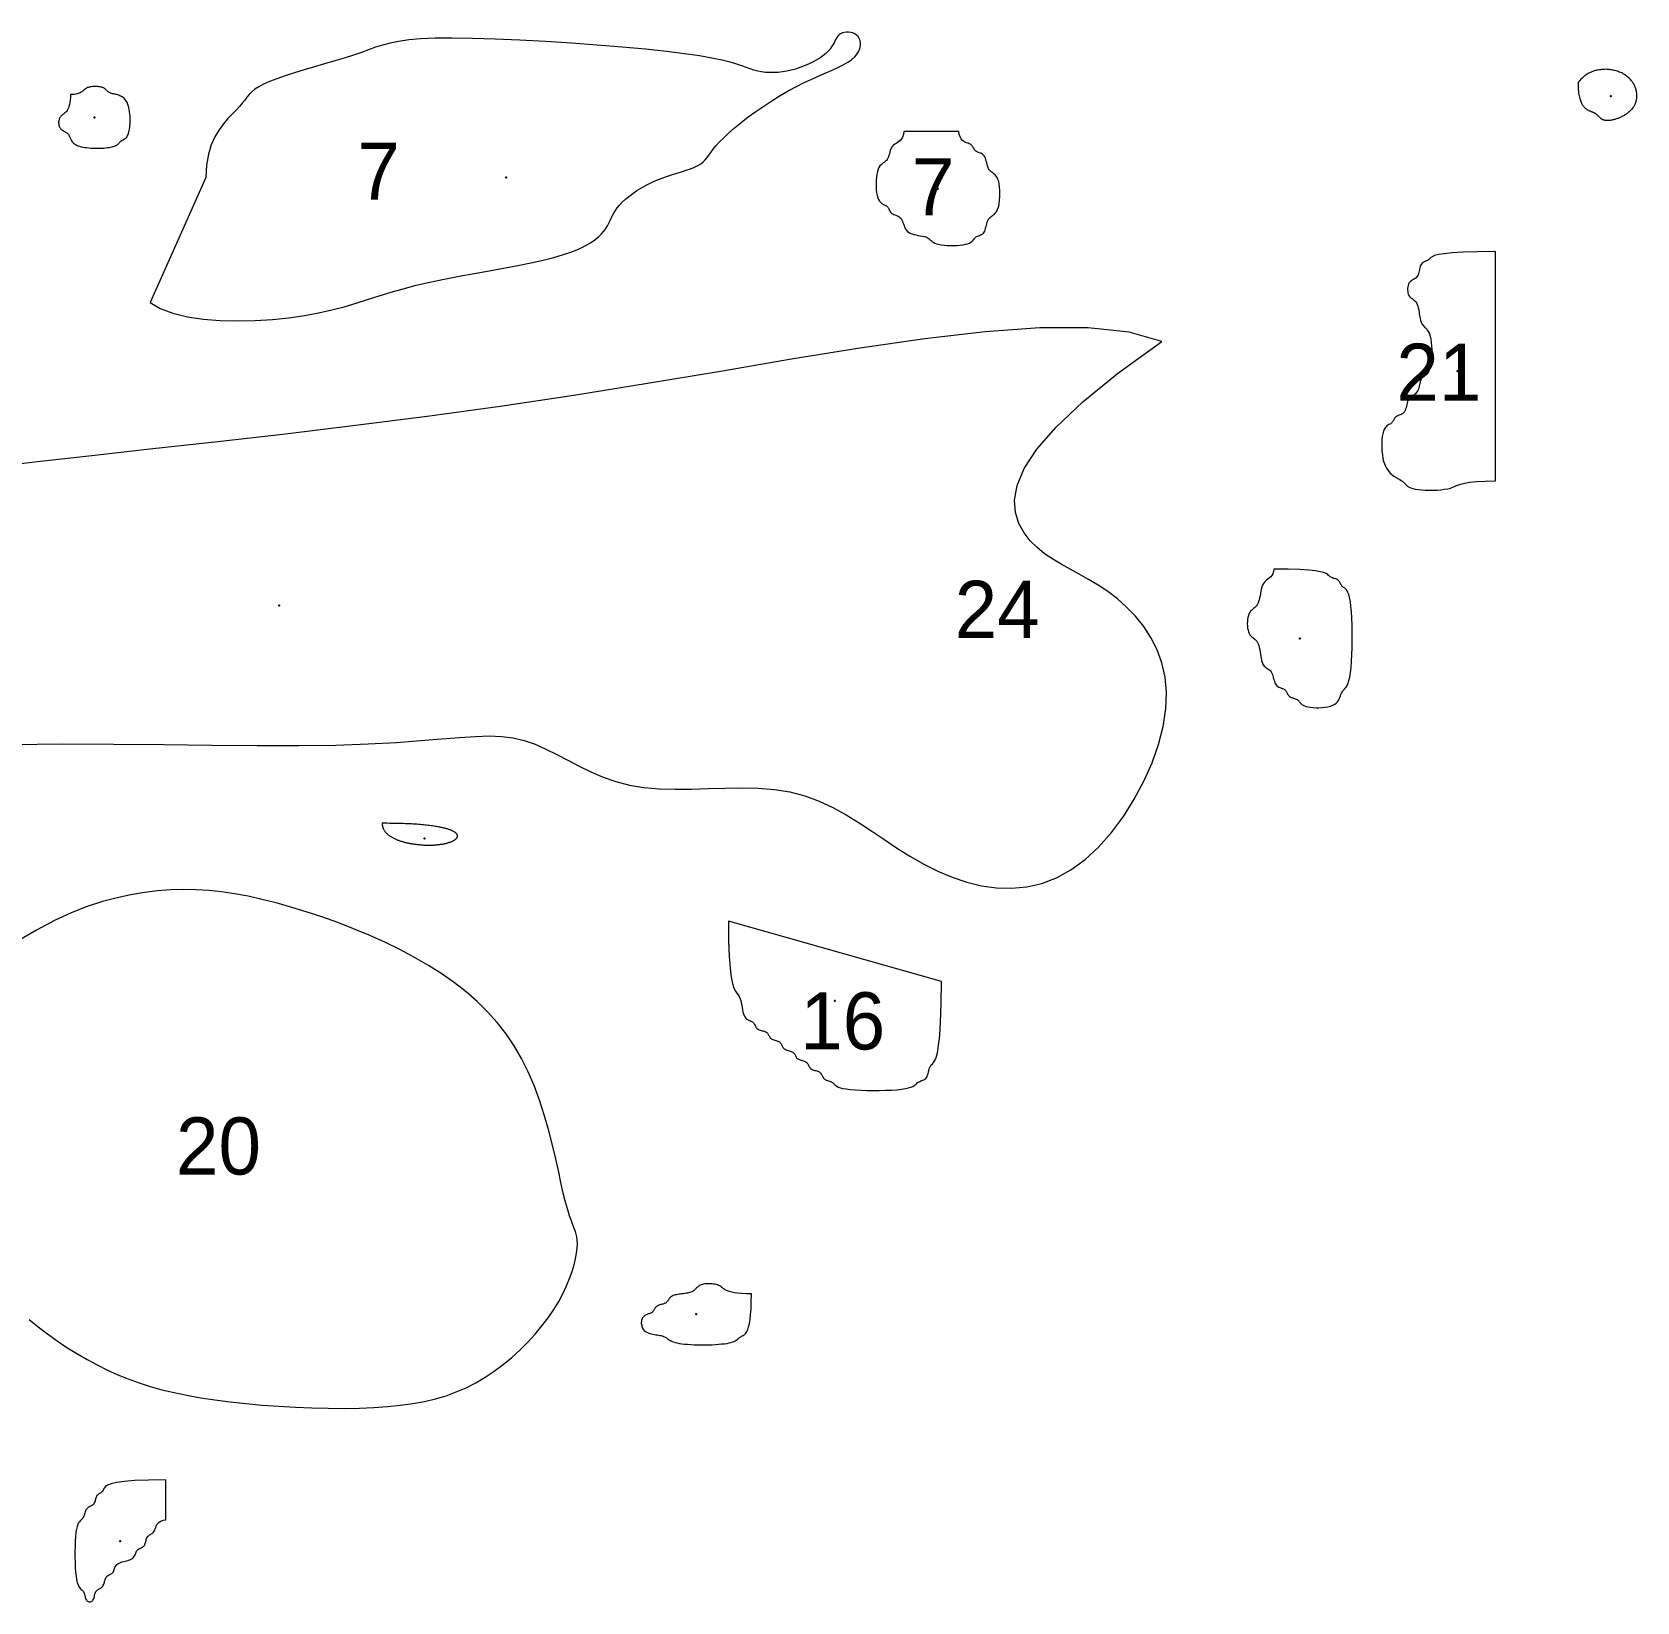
# Model space of a CAD drawing. Header units: millimetres. Extents: x 11.3 to 53.6, y 11.7 to 53.8.
# Drawn here: x 35.12 to 53.44, y 11.82 to 29.73 of the extents above; entities that cross this region are included whole.
import ezdxf
from ezdxf.enums import TextEntityAlignment as Align

# ---------------------------------------------------------------- set-up
doc = ezdxf.new("R2010")
doc.units = ezdxf.units.MM
for name, color, linetype in [('CONTOURS', 1, 'Continuous'), ('DIMENSIONS', 5, 'Continuous'), ('LABELS', 7, 'Continuous')]:
    doc.layers.add(name, color=color, linetype=linetype)

msp = doc.modelspace()

# ---------------------------------------------------------------- linework, layer by layer
at = {"layer": 'CONTOURS', "lineweight": 5}
for points in [[(36.47, 26.647), (36.587, 26.578), (36.731, 26.524), (36.896, 26.484), (37.077, 26.457), (37.269, 26.441), (37.468, 26.436), (37.669, 26.44), (37.866, 26.452), (38.055, 26.472), (38.231, 26.497), (38.392, 26.527), (38.543, 26.561), (38.685, 26.598), (38.821, 26.638), (38.953, 26.679), (39.086, 26.721), (39.22, 26.763), (39.36, 26.803), (39.507, 26.842), (39.664, 26.879), (39.828, 26.913), (39.997, 26.946), (40.168, 26.977), (40.338, 27.008), (40.505, 27.037), (40.665, 27.067), (40.816, 27.097), (40.955, 27.128), (41.079, 27.159), (41.188, 27.192), (41.283, 27.225), (41.365, 27.259), (41.436, 27.294), (41.495, 27.328), (41.545, 27.362), (41.586, 27.396), (41.62, 27.429), (41.648, 27.461), (41.671, 27.492), (41.69, 27.522), (41.706, 27.551), (41.72, 27.58), (41.733, 27.608), (41.747, 27.637), (41.762, 27.666), (41.78, 27.696), (41.802, 27.726), (41.828, 27.758), (41.859, 27.79), (41.895, 27.824), (41.935, 27.857), (41.979, 27.89), (42.026, 27.923), (42.077, 27.954), (42.13, 27.984), (42.185, 28.013), (42.243, 28.039), (42.302, 28.062), (42.362, 28.084), (42.421, 28.103), (42.48, 28.122), (42.536, 28.139), (42.589, 28.156), (42.639, 28.173), (42.683, 28.191), (42.722, 28.209), (42.755, 28.229), (42.782, 28.25), (42.805, 28.273), (42.826, 28.299), (42.847, 28.327), (42.87, 28.359), (42.897, 28.394), (42.928, 28.434), (42.967, 28.478), (43.016, 28.527), (43.074, 28.581), (43.141, 28.639), (43.216, 28.7), (43.297, 28.763), (43.384, 28.826), (43.474, 28.888), (43.566, 28.949), (43.66, 29.007), (43.753, 29.061), (43.845, 29.11), (43.935, 29.155), (44.021, 29.195), (44.104, 29.231), (44.182, 29.265), (44.254, 29.297), (44.32, 29.327), (44.38, 29.357), (44.432, 29.387), (44.476, 29.417), (44.512, 29.449), (44.539, 29.482), (44.558, 29.514), (44.571, 29.546), (44.577, 29.577), (44.578, 29.607), (44.573, 29.634), (44.563, 29.659), (44.55, 29.68), (44.532, 29.698), (44.512, 29.712), (44.489, 29.722), (44.465, 29.729), (44.441, 29.732), (44.416, 29.732), (44.392, 29.728), (44.37, 29.722), (44.349, 29.713), (44.332, 29.702), (44.318, 29.687), (44.306, 29.671), (44.296, 29.652), (44.285, 29.632), (44.275, 29.61), (44.263, 29.587), (44.248, 29.563), (44.23, 29.538), (44.208, 29.513), (44.181, 29.487), (44.149, 29.461), (44.112, 29.436), (44.072, 29.411), (44.029, 29.388), (43.983, 29.366), (43.935, 29.345), (43.885, 29.326), (43.835, 29.31), (43.785, 29.296), (43.735, 29.285), (43.686, 29.277), (43.637, 29.271), (43.588, 29.269), (43.541, 29.269), (43.494, 29.272), (43.448, 29.277), (43.404, 29.286), (43.361, 29.297), (43.319, 29.311), (43.275, 29.327), (43.224, 29.345), (43.164, 29.365), (43.09, 29.387), (42.997, 29.411), (42.882, 29.435), (42.741, 29.46), (42.569, 29.485), (42.363, 29.511), (42.123, 29.536), (41.857, 29.561), (41.573, 29.584), (41.278, 29.605), (40.981, 29.624), (40.688, 29.64), (40.408, 29.652), (40.149, 29.66), (39.918, 29.663), (39.722, 29.661), (39.558, 29.654), (39.422, 29.642), (39.307, 29.626), (39.209, 29.607), (39.123, 29.584), (39.043, 29.558), (38.964, 29.53), (38.881, 29.5), (38.79, 29.469), (38.687, 29.436), (38.577, 29.403), (38.462, 29.369), (38.345, 29.335), (38.229, 29.3), (38.117, 29.266), (38.012, 29.233), (37.916, 29.2), (37.833, 29.168), (37.765, 29.138), (37.711, 29.108), (37.667, 29.079), (37.632, 29.05), (37.602, 29.02), (37.576, 28.989), (37.55, 28.956), (37.523, 28.921), (37.491, 28.883), (37.453, 28.842), (37.408, 28.796), (37.359, 28.745), (37.308, 28.686), (37.257, 28.617), (37.21, 28.538), (37.169, 28.445), (37.137, 28.338), (37.116, 28.215), (37.108, 28.074), (36.47, 26.647)], [(52.765, 29.155), (52.765, 29.132), (52.765, 29.111), (52.767, 29.09), (52.768, 29.071), (52.77, 29.052), (52.772, 29.035), (52.774, 29.018), (52.777, 29.003), (52.78, 28.988), (52.784, 28.975), (52.788, 28.962), (52.792, 28.95), (52.796, 28.939), (52.8, 28.928), (52.805, 28.919), (52.81, 28.909), (52.815, 28.901), (52.82, 28.893), (52.826, 28.886), (52.831, 28.879), (52.837, 28.873), (52.842, 28.868), (52.848, 28.863), (52.854, 28.858), (52.86, 28.854), (52.866, 28.85), (52.872, 28.846), (52.878, 28.843), (52.884, 28.84), (52.89, 28.837), (52.896, 28.834), (52.902, 28.832), (52.907, 28.83), (52.913, 28.827), (52.919, 28.825), (52.924, 28.823), (52.929, 28.821), (52.934, 28.819), (52.939, 28.817), (52.944, 28.815), (52.949, 28.812), (52.953, 28.81), (52.957, 28.807), (52.961, 28.805), (52.965, 28.802), (52.969, 28.799), (52.973, 28.796), (52.976, 28.793), (52.98, 28.79), (52.983, 28.787), (52.986, 28.784), (52.989, 28.781), (52.992, 28.778), (52.995, 28.775), (52.999, 28.772), (53.002, 28.769), (53.005, 28.766), (53.008, 28.763), (53.011, 28.761), (53.014, 28.758), (53.017, 28.755), (53.02, 28.752), (53.024, 28.75), (53.027, 28.747), (53.03, 28.745), (53.034, 28.742), (53.038, 28.74), (53.042, 28.738), (53.046, 28.736), (53.05, 28.734), (53.054, 28.732), (53.059, 28.731), (53.063, 28.729), (53.068, 28.728), (53.073, 28.727), (53.079, 28.726), (53.084, 28.725), (53.09, 28.725), (53.097, 28.725), (53.103, 28.725), (53.11, 28.725), (53.117, 28.725), (53.124, 28.726), (53.132, 28.727), (53.139, 28.728), (53.147, 28.729), (53.155, 28.731), (53.164, 28.733), (53.172, 28.735), (53.181, 28.737), (53.189, 28.739), (53.198, 28.742), (53.207, 28.745), (53.216, 28.748), (53.225, 28.751), (53.234, 28.755), (53.243, 28.758), (53.252, 28.762), (53.261, 28.767), (53.269, 28.771), (53.278, 28.776), (53.287, 28.78), (53.296, 28.785), (53.304, 28.791), (53.313, 28.796), (53.321, 28.802), (53.329, 28.808), (53.337, 28.814), (53.345, 28.82), (53.353, 28.826), (53.36, 28.833), (53.367, 28.84), (53.374, 28.847), (53.381, 28.854), (53.387, 28.862), (53.393, 28.869), (53.398, 28.877), (53.404, 28.885), (53.408, 28.893), (53.413, 28.902), (53.417, 28.911), (53.421, 28.919), (53.424, 28.928), (53.427, 28.937), (53.43, 28.947), (53.432, 28.956), (53.434, 28.966), (53.435, 28.975), (53.436, 28.985), (53.437, 28.995), (53.437, 29.005), (53.437, 29.014), (53.436, 29.024), (53.435, 29.034), (53.434, 29.044), (53.432, 29.054), (53.43, 29.064), (53.427, 29.074), (53.424, 29.084), (53.421, 29.094), (53.417, 29.103), (53.413, 29.113), (53.409, 29.123), (53.404, 29.132), (53.399, 29.141), (53.393, 29.151), (53.387, 29.16), (53.381, 29.169), (53.374, 29.177), (53.367, 29.186), (53.36, 29.194), (53.352, 29.202), (53.343, 29.21), (53.335, 29.218), (53.326, 29.226), (53.316, 29.233), (53.306, 29.24), (53.296, 29.246), (53.285, 29.253), (53.275, 29.259), (53.263, 29.265), (53.251, 29.27), (53.239, 29.275), (53.227, 29.28), (53.215, 29.284), (53.202, 29.288), (53.189, 29.292), (53.175, 29.295), (53.162, 29.298), (53.148, 29.301), (53.134, 29.303), (53.12, 29.304), (53.106, 29.306), (53.092, 29.306), (53.077, 29.307), (53.063, 29.306), (53.049, 29.306), (53.034, 29.305), (53.02, 29.303), (53.005, 29.301), (52.991, 29.299), (52.977, 29.296), (52.963, 29.292), (52.949, 29.288), (52.935, 29.283), (52.921, 29.278), (52.907, 29.272), (52.894, 29.266), (52.881, 29.259), (52.868, 29.251), (52.855, 29.243), (52.842, 29.234), (52.83, 29.225), (52.818, 29.215), (52.807, 29.204), (52.796, 29.193), (52.785, 29.181), (52.775, 29.168), (52.765, 29.155)], [(35.561, 29.019), (35.561, 28.985), (35.559, 28.954), (35.555, 28.927), (35.551, 28.904), (35.545, 28.883), (35.539, 28.866), (35.532, 28.851), (35.524, 28.838), (35.516, 28.827), (35.508, 28.818), (35.499, 28.81), (35.491, 28.803), (35.482, 28.797), (35.474, 28.791), (35.466, 28.785), (35.459, 28.779), (35.453, 28.773), (35.447, 28.765), (35.442, 28.758), (35.438, 28.75), (35.434, 28.741), (35.432, 28.732), (35.43, 28.723), (35.428, 28.714), (35.427, 28.704), (35.427, 28.695), (35.428, 28.686), (35.429, 28.677), (35.43, 28.668), (35.433, 28.659), (35.436, 28.651), (35.439, 28.644), (35.443, 28.637), (35.447, 28.631), (35.452, 28.625), (35.457, 28.621), (35.463, 28.616), (35.469, 28.612), (35.475, 28.608), (35.481, 28.604), (35.488, 28.601), (35.494, 28.598), (35.501, 28.594), (35.507, 28.591), (35.513, 28.587), (35.519, 28.583), (35.524, 28.579), (35.53, 28.574), (35.535, 28.568), (35.539, 28.562), (35.543, 28.556), (35.546, 28.549), (35.55, 28.541), (35.553, 28.533), (35.557, 28.524), (35.561, 28.516), (35.565, 28.507), (35.57, 28.498), (35.575, 28.489), (35.582, 28.481), (35.589, 28.472), (35.598, 28.464), (35.608, 28.456), (35.619, 28.448), (35.632, 28.441), (35.647, 28.435), (35.664, 28.429), (35.683, 28.424), (35.703, 28.42), (35.725, 28.416), (35.748, 28.413), (35.771, 28.41), (35.795, 28.408), (35.82, 28.407), (35.845, 28.406), (35.87, 28.406), (35.894, 28.407), (35.918, 28.407), (35.941, 28.409), (35.963, 28.41), (35.984, 28.413), (36.003, 28.415), (36.021, 28.418), (36.037, 28.422), (36.051, 28.426), (36.063, 28.43), (36.073, 28.434), (36.083, 28.438), (36.091, 28.443), (36.098, 28.448), (36.104, 28.452), (36.109, 28.457), (36.114, 28.462), (36.118, 28.467), (36.122, 28.471), (36.126, 28.476), (36.129, 28.48), (36.133, 28.484), (36.137, 28.487), (36.141, 28.49), (36.146, 28.493), (36.151, 28.496), (36.156, 28.499), (36.162, 28.501), (36.168, 28.504), (36.174, 28.508), (36.18, 28.511), (36.186, 28.516), (36.192, 28.521), (36.198, 28.527), (36.204, 28.534), (36.209, 28.543), (36.214, 28.552), (36.22, 28.564), (36.224, 28.576), (36.228, 28.591), (36.232, 28.607), (36.236, 28.625), (36.238, 28.644), (36.24, 28.665), (36.242, 28.686), (36.243, 28.708), (36.243, 28.731), (36.243, 28.754), (36.242, 28.777), (36.24, 28.8), (36.237, 28.823), (36.233, 28.845), (36.229, 28.866), (36.224, 28.887), (36.218, 28.906), (36.211, 28.923), (36.202, 28.939), (36.193, 28.953), (36.184, 28.965), (36.173, 28.976), (36.162, 28.985), (36.15, 28.993), (36.138, 29), (36.126, 29.006), (36.113, 29.011), (36.101, 29.015), (36.088, 29.019), (36.076, 29.022), (36.065, 29.024), (36.053, 29.027), (36.043, 29.029), (36.032, 29.032), (36.023, 29.035), (36.015, 29.038), (36.008, 29.041), (36.001, 29.045), (35.995, 29.048), (35.989, 29.053), (35.984, 29.057), (35.98, 29.061), (35.975, 29.065), (35.971, 29.07), (35.966, 29.074), (35.961, 29.078), (35.957, 29.083), (35.951, 29.087), (35.945, 29.091), (35.939, 29.094), (35.932, 29.098), (35.924, 29.101), (35.915, 29.103), (35.905, 29.106), (35.895, 29.108), (35.884, 29.109), (35.873, 29.11), (35.861, 29.111), (35.849, 29.111), (35.837, 29.111), (35.825, 29.111), (35.813, 29.11), (35.801, 29.108), (35.789, 29.106), (35.778, 29.104), (35.768, 29.101), (35.758, 29.098), (35.748, 29.094), (35.74, 29.089), (35.733, 29.085), (35.726, 29.079), (35.719, 29.074), (35.712, 29.068), (35.706, 29.062), (35.699, 29.056), (35.691, 29.05), (35.683, 29.045), (35.674, 29.04), (35.663, 29.035), (35.651, 29.03), (35.637, 29.027), (35.622, 29.024), (35.604, 29.021), (35.584, 29.02), (35.561, 29.019)], [(45.071, 28.597), (45.066, 28.562), (45.057, 28.534), (45.045, 28.513), (45.031, 28.496), (45.016, 28.482), (44.999, 28.471), (44.983, 28.462), (44.967, 28.452), (44.953, 28.442), (44.941, 28.43), (44.932, 28.415), (44.924, 28.399), (44.917, 28.381), (44.912, 28.363), (44.907, 28.344), (44.902, 28.326), (44.896, 28.309), (44.89, 28.293), (44.882, 28.279), (44.872, 28.267), (44.862, 28.257), (44.85, 28.248), (44.837, 28.239), (44.824, 28.229), (44.812, 28.218), (44.799, 28.204), (44.788, 28.187), (44.778, 28.167), (44.77, 28.141), (44.763, 28.111), (44.758, 28.078), (44.755, 28.043), (44.754, 28.006), (44.754, 27.969), (44.757, 27.933), (44.76, 27.899), (44.766, 27.868), (44.773, 27.842), (44.782, 27.82), (44.793, 27.803), (44.804, 27.79), (44.816, 27.779), (44.828, 27.771), (44.84, 27.765), (44.852, 27.759), (44.862, 27.754), (44.872, 27.749), (44.881, 27.742), (44.888, 27.734), (44.894, 27.726), (44.899, 27.717), (44.904, 27.707), (44.909, 27.697), (44.914, 27.688), (44.92, 27.678), (44.927, 27.67), (44.936, 27.663), (44.946, 27.657), (44.957, 27.651), (44.97, 27.646), (44.982, 27.641), (44.995, 27.636), (45.008, 27.63), (45.02, 27.623), (45.031, 27.614), (45.041, 27.604), (45.05, 27.591), (45.056, 27.576), (45.062, 27.56), (45.068, 27.543), (45.074, 27.525), (45.08, 27.508), (45.088, 27.49), (45.098, 27.474), (45.11, 27.46), (45.125, 27.447), (45.143, 27.437), (45.164, 27.429), (45.186, 27.422), (45.21, 27.417), (45.234, 27.412), (45.258, 27.408), (45.281, 27.404), (45.302, 27.399), (45.321, 27.394), (45.337, 27.387), (45.35, 27.379), (45.362, 27.371), (45.373, 27.361), (45.383, 27.352), (45.395, 27.342), (45.408, 27.333), (45.425, 27.324), (45.445, 27.316), (45.469, 27.31), (45.498, 27.304), (45.531, 27.3), (45.567, 27.297), (45.604, 27.296), (45.642, 27.296), (45.679, 27.297), (45.715, 27.3), (45.748, 27.304), (45.777, 27.31), (45.801, 27.316), (45.821, 27.324), (45.837, 27.333), (45.849, 27.342), (45.859, 27.352), (45.867, 27.361), (45.874, 27.371), (45.881, 27.379), (45.887, 27.387), (45.895, 27.394), (45.904, 27.399), (45.914, 27.404), (45.925, 27.408), (45.936, 27.412), (45.948, 27.417), (45.959, 27.422), (45.969, 27.429), (45.979, 27.437), (45.988, 27.447), (45.995, 27.46), (46, 27.474), (46.005, 27.49), (46.009, 27.508), (46.013, 27.525), (46.017, 27.543), (46.022, 27.56), (46.028, 27.576), (46.034, 27.591), (46.043, 27.604), (46.052, 27.614), (46.064, 27.624), (46.076, 27.632), (46.088, 27.641), (46.101, 27.652), (46.114, 27.664), (46.126, 27.678), (46.137, 27.697), (46.146, 27.719), (46.154, 27.747), (46.16, 27.778), (46.165, 27.813), (46.167, 27.85), (46.168, 27.887), (46.167, 27.925), (46.164, 27.961), (46.16, 27.995), (46.154, 28.025), (46.146, 28.051), (46.137, 28.072), (46.126, 28.088), (46.115, 28.102), (46.103, 28.112), (46.091, 28.122), (46.079, 28.13), (46.067, 28.138), (46.057, 28.148), (46.047, 28.159), (46.039, 28.172), (46.033, 28.187), (46.027, 28.204), (46.022, 28.222), (46.017, 28.24), (46.012, 28.259), (46.007, 28.276), (46.002, 28.293), (45.995, 28.307), (45.987, 28.32), (45.978, 28.33), (45.968, 28.338), (45.957, 28.345), (45.945, 28.35), (45.934, 28.355), (45.923, 28.359), (45.912, 28.363), (45.902, 28.368), (45.893, 28.374), (45.886, 28.381), (45.879, 28.389), (45.874, 28.398), (45.868, 28.407), (45.863, 28.417), (45.857, 28.426), (45.85, 28.435), (45.841, 28.444), (45.831, 28.451), (45.818, 28.458), (45.804, 28.463), (45.788, 28.469), (45.771, 28.476), (45.755, 28.485), (45.739, 28.497), (45.725, 28.513), (45.713, 28.535), (45.704, 28.562), (45.699, 28.597), (45.071, 28.597)], [(51.825, 27.227), (51.619, 27.225), (51.456, 27.22), (51.33, 27.213), (51.237, 27.203), (51.171, 27.192), (51.127, 27.181), (51.1, 27.169), (51.084, 27.158), (51.075, 27.148), (51.067, 27.139), (51.057, 27.132), (51.047, 27.126), (51.036, 27.12), (51.025, 27.116), (51.014, 27.111), (51.003, 27.105), (50.993, 27.098), (50.984, 27.091), (50.976, 27.081), (50.969, 27.069), (50.964, 27.055), (50.959, 27.04), (50.955, 27.024), (50.952, 27.008), (50.948, 26.992), (50.944, 26.976), (50.939, 26.962), (50.932, 26.949), (50.925, 26.937), (50.916, 26.928), (50.906, 26.92), (50.896, 26.914), (50.885, 26.907), (50.874, 26.901), (50.863, 26.894), (50.853, 26.887), (50.844, 26.877), (50.836, 26.867), (50.83, 26.854), (50.825, 26.839), (50.821, 26.823), (50.82, 26.806), (50.819, 26.789), (50.821, 26.772), (50.824, 26.756), (50.828, 26.74), (50.834, 26.727), (50.841, 26.715), (50.85, 26.706), (50.86, 26.697), (50.871, 26.69), (50.882, 26.682), (50.893, 26.674), (50.903, 26.665), (50.914, 26.654), (50.923, 26.641), (50.931, 26.625), (50.937, 26.606), (50.942, 26.584), (50.947, 26.561), (50.951, 26.536), (50.954, 26.511), (50.958, 26.486), (50.963, 26.462), (50.968, 26.44), (50.975, 26.42), (50.983, 26.404), (50.993, 26.39), (51.003, 26.378), (51.014, 26.366), (51.026, 26.355), (51.038, 26.342), (51.049, 26.327), (51.06, 26.309), (51.07, 26.287), (51.078, 26.26), (51.085, 26.228), (51.09, 26.191), (51.093, 26.15), (51.095, 26.108), (51.095, 26.065), (51.093, 26.023), (51.09, 25.983), (51.085, 25.945), (51.079, 25.912), (51.07, 25.885), (51.061, 25.862), (51.05, 25.844), (51.039, 25.83), (51.027, 25.818), (51.016, 25.808), (51.004, 25.799), (50.994, 25.79), (50.984, 25.781), (50.976, 25.769), (50.969, 25.756), (50.963, 25.741), (50.959, 25.725), (50.955, 25.708), (50.951, 25.691), (50.947, 25.674), (50.943, 25.658), (50.937, 25.643), (50.931, 25.63), (50.923, 25.618), (50.914, 25.609), (50.904, 25.601), (50.894, 25.594), (50.883, 25.588), (50.871, 25.581), (50.861, 25.574), (50.85, 25.566), (50.841, 25.556), (50.833, 25.544), (50.826, 25.53), (50.82, 25.515), (50.815, 25.498), (50.811, 25.48), (50.806, 25.463), (50.802, 25.445), (50.797, 25.429), (50.791, 25.413), (50.784, 25.4), (50.776, 25.389), (50.766, 25.38), (50.756, 25.373), (50.745, 25.367), (50.734, 25.363), (50.723, 25.359), (50.712, 25.355), (50.701, 25.35), (50.692, 25.346), (50.684, 25.34), (50.677, 25.333), (50.672, 25.326), (50.667, 25.317), (50.662, 25.308), (50.658, 25.3), (50.653, 25.291), (50.648, 25.283), (50.642, 25.275), (50.635, 25.269), (50.627, 25.263), (50.617, 25.258), (50.607, 25.253), (50.596, 25.247), (50.585, 25.239), (50.574, 25.229), (50.563, 25.216), (50.553, 25.198), (50.544, 25.176), (50.537, 25.148), (50.531, 25.115), (50.527, 25.077), (50.525, 25.037), (50.525, 24.994), (50.527, 24.95), (50.532, 24.906), (50.539, 24.863), (50.55, 24.823), (50.563, 24.787), (50.579, 24.755), (50.598, 24.727), (50.619, 24.704), (50.641, 24.683), (50.664, 24.666), (50.687, 24.651), (50.709, 24.637), (50.73, 24.625), (50.748, 24.614), (50.764, 24.602), (50.777, 24.591), (50.789, 24.58), (50.8, 24.569), (50.811, 24.558), (50.824, 24.548), (50.838, 24.539), (50.856, 24.53), (50.879, 24.523), (50.906, 24.516), (50.94, 24.511), (50.978, 24.507), (51.021, 24.504), (51.065, 24.503), (51.111, 24.503), (51.157, 24.505), (51.201, 24.509), (51.242, 24.514), (51.278, 24.521), (51.31, 24.529), (51.336, 24.54), (51.362, 24.551), (51.391, 24.563), (51.426, 24.574), (51.472, 24.585), (51.53, 24.595), (51.607, 24.602), (51.704, 24.607), (51.825, 24.609), (51.825, 27.227)], [(49.295, 23.604), (49.29, 23.575), (49.282, 23.551), (49.271, 23.532), (49.259, 23.516), (49.245, 23.503), (49.23, 23.492), (49.215, 23.48), (49.201, 23.469), (49.187, 23.456), (49.175, 23.44), (49.166, 23.421), (49.158, 23.4), (49.151, 23.376), (49.145, 23.351), (49.141, 23.326), (49.136, 23.3), (49.131, 23.275), (49.126, 23.252), (49.12, 23.23), (49.113, 23.212), (49.104, 23.196), (49.095, 23.183), (49.084, 23.172), (49.072, 23.162), (49.061, 23.153), (49.049, 23.143), (49.038, 23.133), (49.027, 23.122), (49.018, 23.109), (49.009, 23.093), (49.003, 23.074), (48.997, 23.053), (48.994, 23.029), (48.992, 23.005), (48.991, 22.98), (48.992, 22.955), (48.995, 22.931), (48.999, 22.908), (49.005, 22.887), (49.012, 22.869), (49.021, 22.855), (49.031, 22.842), (49.042, 22.831), (49.053, 22.822), (49.065, 22.812), (49.076, 22.803), (49.088, 22.793), (49.098, 22.781), (49.108, 22.767), (49.116, 22.751), (49.122, 22.731), (49.128, 22.708), (49.133, 22.684), (49.137, 22.659), (49.14, 22.634), (49.144, 22.608), (49.149, 22.584), (49.153, 22.561), (49.159, 22.54), (49.166, 22.523), (49.174, 22.508), (49.184, 22.496), (49.194, 22.487), (49.205, 22.478), (49.216, 22.471), (49.227, 22.464), (49.238, 22.457), (49.248, 22.45), (49.257, 22.441), (49.265, 22.43), (49.272, 22.417), (49.277, 22.402), (49.282, 22.387), (49.287, 22.37), (49.291, 22.353), (49.296, 22.337), (49.301, 22.321), (49.306, 22.306), (49.313, 22.293), (49.32, 22.281), (49.329, 22.272), (49.339, 22.264), (49.35, 22.258), (49.361, 22.253), (49.372, 22.249), (49.383, 22.245), (49.394, 22.241), (49.404, 22.237), (49.413, 22.232), (49.421, 22.226), (49.427, 22.219), (49.433, 22.212), (49.438, 22.203), (49.442, 22.195), (49.447, 22.186), (49.451, 22.177), (49.456, 22.168), (49.462, 22.16), (49.468, 22.153), (49.476, 22.147), (49.485, 22.142), (49.495, 22.137), (49.506, 22.133), (49.517, 22.129), (49.528, 22.126), (49.539, 22.122), (49.549, 22.118), (49.559, 22.114), (49.567, 22.109), (49.574, 22.103), (49.58, 22.096), (49.586, 22.089), (49.592, 22.081), (49.598, 22.073), (49.606, 22.065), (49.615, 22.057), (49.628, 22.049), (49.643, 22.042), (49.662, 22.036), (49.685, 22.031), (49.712, 22.027), (49.743, 22.024), (49.775, 22.022), (49.809, 22.022), (49.844, 22.024), (49.877, 22.027), (49.91, 22.033), (49.939, 22.04), (49.966, 22.049), (49.988, 22.061), (50.006, 22.074), (50.02, 22.089), (50.032, 22.105), (50.041, 22.122), (50.048, 22.139), (50.054, 22.156), (50.06, 22.171), (50.066, 22.186), (50.072, 22.2), (50.079, 22.211), (50.088, 22.221), (50.098, 22.231), (50.109, 22.243), (50.119, 22.258), (50.13, 22.277), (50.141, 22.301), (50.151, 22.332), (50.161, 22.372), (50.169, 22.422), (50.176, 22.482), (50.181, 22.551), (50.185, 22.628), (50.188, 22.71), (50.189, 22.795), (50.189, 22.881), (50.187, 22.964), (50.184, 23.043), (50.18, 23.116), (50.174, 23.181), (50.167, 23.234), (50.158, 23.278), (50.149, 23.312), (50.139, 23.338), (50.129, 23.357), (50.119, 23.371), (50.108, 23.381), (50.099, 23.389), (50.09, 23.394), (50.082, 23.4), (50.075, 23.406), (50.069, 23.413), (50.064, 23.421), (50.059, 23.429), (50.055, 23.438), (50.051, 23.447), (50.046, 23.455), (50.041, 23.463), (50.035, 23.471), (50.028, 23.477), (50.02, 23.483), (50.01, 23.487), (50, 23.491), (49.989, 23.495), (49.978, 23.498), (49.967, 23.502), (49.956, 23.506), (49.945, 23.511), (49.935, 23.516), (49.927, 23.524), (49.919, 23.532), (49.909, 23.542), (49.892, 23.553), (49.866, 23.563), (49.827, 23.574), (49.77, 23.583), (49.692, 23.592), (49.589, 23.598), (49.458, 23.602), (49.295, 23.604)], [(39.118, 20.703), (39.118, 20.696), (39.119, 20.69), (39.12, 20.683), (39.121, 20.677), (39.122, 20.67), (39.123, 20.664), (39.125, 20.658), (39.127, 20.652), (39.13, 20.646), (39.132, 20.64), (39.135, 20.635), (39.138, 20.629), (39.141, 20.624), (39.145, 20.618), (39.149, 20.613), (39.153, 20.607), (39.157, 20.602), (39.161, 20.597), (39.166, 20.592), (39.171, 20.587), (39.176, 20.583), (39.181, 20.578), (39.187, 20.573), (39.193, 20.569), (39.198, 20.564), (39.204, 20.56), (39.211, 20.556), (39.217, 20.552), (39.224, 20.548), (39.23, 20.544), (39.237, 20.54), (39.244, 20.536), (39.251, 20.532), (39.259, 20.529), (39.266, 20.525), (39.274, 20.522), (39.282, 20.518), (39.29, 20.515), (39.298, 20.512), (39.306, 20.509), (39.314, 20.506), (39.322, 20.503), (39.331, 20.5), (39.339, 20.497), (39.348, 20.495), (39.357, 20.492), (39.366, 20.49), (39.375, 20.487), (39.384, 20.485), (39.393, 20.483), (39.402, 20.481), (39.411, 20.479), (39.421, 20.477), (39.43, 20.475), (39.439, 20.473), (39.449, 20.471), (39.458, 20.47), (39.468, 20.468), (39.477, 20.467), (39.487, 20.465), (39.497, 20.464), (39.506, 20.463), (39.516, 20.462), (39.526, 20.461), (39.536, 20.46), (39.545, 20.459), (39.555, 20.458), (39.565, 20.457), (39.574, 20.456), (39.584, 20.456), (39.594, 20.455), (39.603, 20.455), (39.613, 20.455), (39.623, 20.454), (39.632, 20.454), (39.642, 20.454), (39.651, 20.454), (39.661, 20.454), (39.67, 20.454), (39.68, 20.454), (39.689, 20.455), (39.698, 20.455), (39.707, 20.455), (39.716, 20.456), (39.725, 20.457), (39.734, 20.457), (39.743, 20.458), (39.752, 20.459), (39.76, 20.46), (39.769, 20.461), (39.777, 20.462), (39.786, 20.463), (39.794, 20.464), (39.802, 20.465), (39.81, 20.466), (39.818, 20.468), (39.826, 20.469), (39.833, 20.471), (39.841, 20.472), (39.848, 20.474), (39.855, 20.476), (39.862, 20.478), (39.869, 20.48), (39.876, 20.482), (39.882, 20.484), (39.888, 20.486), (39.895, 20.488), (39.901, 20.49), (39.906, 20.492), (39.912, 20.495), (39.917, 20.497), (39.923, 20.499), (39.928, 20.502), (39.932, 20.504), (39.937, 20.507), (39.941, 20.509), (39.946, 20.512), (39.949, 20.515), (39.953, 20.518), (39.957, 20.52), (39.96, 20.523), (39.963, 20.526), (39.966, 20.529), (39.968, 20.532), (39.97, 20.535), (39.972, 20.538), (39.974, 20.54), (39.976, 20.543), (39.977, 20.546), (39.978, 20.549), (39.978, 20.553), (39.979, 20.556), (39.979, 20.559), (39.978, 20.562), (39.978, 20.565), (39.977, 20.568), (39.976, 20.571), (39.974, 20.574), (39.973, 20.577), (39.971, 20.58), (39.968, 20.584), (39.965, 20.587), (39.962, 20.59), (39.959, 20.593), (39.955, 20.596), (39.951, 20.599), (39.946, 20.602), (39.942, 20.605), (39.936, 20.608), (39.931, 20.611), (39.925, 20.614), (39.919, 20.617), (39.912, 20.62), (39.905, 20.623), (39.897, 20.626), (39.889, 20.629), (39.881, 20.632), (39.873, 20.635), (39.864, 20.638), (39.854, 20.64), (39.844, 20.643), (39.834, 20.646), (39.823, 20.648), (39.812, 20.651), (39.8, 20.654), (39.788, 20.656), (39.776, 20.659), (39.763, 20.661), (39.75, 20.664), (39.736, 20.666), (39.722, 20.668), (39.707, 20.67), (39.692, 20.673), (39.676, 20.675), (39.66, 20.677), (39.643, 20.679), (39.626, 20.681), (39.609, 20.682), (39.591, 20.684), (39.572, 20.686), (39.553, 20.688), (39.533, 20.689), (39.513, 20.691), (39.493, 20.692), (39.471, 20.693), (39.45, 20.695), (39.428, 20.696), (39.405, 20.697), (39.382, 20.698), (39.358, 20.699), (39.333, 20.7), (39.308, 20.7), (39.283, 20.701), (39.257, 20.702), (39.23, 20.702), (39.203, 20.702), (39.175, 20.703), (39.147, 20.703), (39.118, 20.703)], [(43.07, 19.586), (43.072, 19.363), (43.079, 19.186), (43.089, 19.049), (43.102, 18.947), (43.117, 18.873), (43.133, 18.822), (43.15, 18.788), (43.165, 18.765), (43.18, 18.746), (43.192, 18.728), (43.202, 18.706), (43.21, 18.681), (43.216, 18.655), (43.222, 18.629), (43.227, 18.602), (43.231, 18.575), (43.236, 18.551), (43.242, 18.528), (43.249, 18.509), (43.258, 18.493), (43.267, 18.48), (43.278, 18.47), (43.289, 18.462), (43.301, 18.456), (43.313, 18.451), (43.324, 18.446), (43.334, 18.441), (43.344, 18.436), (43.352, 18.43), (43.358, 18.423), (43.364, 18.414), (43.369, 18.406), (43.374, 18.397), (43.379, 18.387), (43.383, 18.378), (43.389, 18.37), (43.395, 18.362), (43.403, 18.356), (43.412, 18.35), (43.422, 18.346), (43.433, 18.342), (43.445, 18.339), (43.456, 18.336), (43.468, 18.333), (43.479, 18.33), (43.49, 18.326), (43.499, 18.321), (43.507, 18.315), (43.514, 18.309), (43.519, 18.301), (43.524, 18.293), (43.529, 18.284), (43.534, 18.276), (43.539, 18.268), (43.544, 18.26), (43.551, 18.252), (43.558, 18.246), (43.567, 18.24), (43.577, 18.236), (43.588, 18.231), (43.6, 18.228), (43.612, 18.224), (43.623, 18.22), (43.634, 18.216), (43.644, 18.212), (43.653, 18.207), (43.66, 18.2), (43.666, 18.193), (43.671, 18.185), (43.676, 18.177), (43.68, 18.168), (43.684, 18.159), (43.688, 18.151), (43.693, 18.143), (43.699, 18.136), (43.707, 18.129), (43.716, 18.124), (43.727, 18.119), (43.738, 18.115), (43.75, 18.111), (43.763, 18.108), (43.775, 18.104), (43.786, 18.1), (43.797, 18.095), (43.806, 18.09), (43.814, 18.084), (43.821, 18.077), (43.826, 18.069), (43.83, 18.06), (43.834, 18.052), (43.838, 18.043), (43.843, 18.035), (43.848, 18.027), (43.853, 18.02), (43.861, 18.014), (43.869, 18.01), (43.879, 18.006), (43.89, 18.002), (43.902, 17.999), (43.913, 17.996), (43.925, 17.993), (43.936, 17.99), (43.946, 17.985), (43.955, 17.98), (43.963, 17.974), (43.97, 17.966), (43.975, 17.958), (43.98, 17.949), (43.985, 17.94), (43.989, 17.931), (43.994, 17.922), (44, 17.913), (44.007, 17.906), (44.015, 17.9), (44.024, 17.894), (44.034, 17.89), (44.045, 17.886), (44.057, 17.883), (44.069, 17.88), (44.08, 17.877), (44.091, 17.873), (44.101, 17.869), (44.111, 17.864), (44.118, 17.857), (44.125, 17.85), (44.13, 17.841), (44.135, 17.832), (44.14, 17.823), (44.145, 17.814), (44.15, 17.805), (44.155, 17.796), (44.162, 17.788), (44.17, 17.781), (44.179, 17.776), (44.19, 17.771), (44.201, 17.766), (44.212, 17.763), (44.224, 17.759), (44.235, 17.755), (44.246, 17.751), (44.256, 17.746), (44.264, 17.741), (44.272, 17.734), (44.278, 17.727), (44.286, 17.719), (44.295, 17.71), (44.307, 17.702), (44.324, 17.693), (44.347, 17.685), (44.376, 17.678), (44.414, 17.671), (44.46, 17.665), (44.516, 17.661), (44.58, 17.657), (44.648, 17.655), (44.719, 17.654), (44.791, 17.654), (44.862, 17.656), (44.929, 17.659), (44.991, 17.663), (45.045, 17.668), (45.09, 17.675), (45.125, 17.683), (45.153, 17.691), (45.175, 17.7), (45.191, 17.709), (45.203, 17.718), (45.213, 17.727), (45.22, 17.735), (45.228, 17.743), (45.236, 17.749), (45.245, 17.754), (45.256, 17.758), (45.267, 17.762), (45.278, 17.767), (45.29, 17.771), (45.301, 17.777), (45.312, 17.783), (45.322, 17.792), (45.33, 17.802), (45.337, 17.815), (45.343, 17.83), (45.348, 17.846), (45.353, 17.863), (45.357, 17.881), (45.362, 17.899), (45.369, 17.916), (45.376, 17.932), (45.385, 17.947), (45.397, 17.959), (45.41, 17.973), (45.425, 17.994), (45.44, 18.029), (45.455, 18.085), (45.469, 18.167), (45.482, 18.283), (45.491, 18.439), (45.498, 18.642), (45.5, 18.898), (43.07, 19.586)], [(43.333, 15.333), (43.273, 15.334), (43.221, 15.337), (43.177, 15.341), (43.139, 15.346), (43.108, 15.352), (43.081, 15.359), (43.06, 15.367), (43.042, 15.375), (43.026, 15.383), (43.014, 15.392), (43.003, 15.4), (42.992, 15.408), (42.982, 15.416), (42.971, 15.423), (42.959, 15.429), (42.946, 15.435), (42.932, 15.439), (42.917, 15.442), (42.901, 15.445), (42.884, 15.447), (42.867, 15.448), (42.851, 15.449), (42.834, 15.448), (42.818, 15.447), (42.802, 15.446), (42.787, 15.443), (42.773, 15.44), (42.761, 15.436), (42.749, 15.432), (42.739, 15.427), (42.731, 15.422), (42.723, 15.416), (42.716, 15.41), (42.709, 15.404), (42.703, 15.398), (42.697, 15.391), (42.691, 15.385), (42.685, 15.379), (42.678, 15.373), (42.671, 15.367), (42.662, 15.361), (42.653, 15.357), (42.642, 15.352), (42.63, 15.348), (42.616, 15.345), (42.602, 15.342), (42.587, 15.34), (42.571, 15.337), (42.555, 15.335), (42.539, 15.333), (42.523, 15.331), (42.507, 15.328), (42.492, 15.326), (42.477, 15.323), (42.463, 15.32), (42.45, 15.317), (42.439, 15.313), (42.428, 15.308), (42.42, 15.303), (42.412, 15.297), (42.405, 15.291), (42.399, 15.285), (42.394, 15.279), (42.389, 15.272), (42.385, 15.266), (42.381, 15.26), (42.377, 15.254), (42.372, 15.248), (42.368, 15.242), (42.363, 15.237), (42.358, 15.232), (42.352, 15.228), (42.345, 15.225), (42.338, 15.222), (42.331, 15.219), (42.323, 15.217), (42.315, 15.215), (42.307, 15.213), (42.298, 15.21), (42.29, 15.208), (42.282, 15.206), (42.275, 15.204), (42.268, 15.201), (42.261, 15.198), (42.255, 15.194), (42.249, 15.19), (42.244, 15.186), (42.24, 15.181), (42.236, 15.176), (42.232, 15.17), (42.229, 15.164), (42.225, 15.159), (42.222, 15.153), (42.219, 15.147), (42.216, 15.141), (42.212, 15.136), (42.208, 15.13), (42.203, 15.126), (42.198, 15.121), (42.193, 15.117), (42.186, 15.114), (42.179, 15.111), (42.172, 15.108), (42.164, 15.105), (42.156, 15.103), (42.148, 15.1), (42.14, 15.097), (42.132, 15.093), (42.124, 15.09), (42.117, 15.085), (42.11, 15.08), (42.103, 15.074), (42.097, 15.067), (42.091, 15.059), (42.086, 15.05), (42.083, 15.04), (42.079, 15.03), (42.077, 15.018), (42.076, 15.006), (42.076, 14.994), (42.077, 14.982), (42.08, 14.97), (42.083, 14.958), (42.088, 14.946), (42.094, 14.935), (42.101, 14.924), (42.11, 14.915), (42.12, 14.906), (42.132, 14.898), (42.146, 14.892), (42.16, 14.886), (42.175, 14.881), (42.191, 14.877), (42.207, 14.873), (42.224, 14.87), (42.24, 14.867), (42.257, 14.864), (42.273, 14.862), (42.288, 14.859), (42.303, 14.856), (42.317, 14.852), (42.329, 14.848), (42.34, 14.844), (42.349, 14.839), (42.358, 14.833), (42.367, 14.827), (42.375, 14.821), (42.384, 14.815), (42.393, 14.809), (42.404, 14.802), (42.416, 14.796), (42.429, 14.79), (42.445, 14.784), (42.464, 14.778), (42.485, 14.773), (42.51, 14.768), (42.538, 14.764), (42.57, 14.76), (42.604, 14.757), (42.642, 14.755), (42.68, 14.753), (42.721, 14.752), (42.762, 14.751), (42.803, 14.751), (42.844, 14.752), (42.884, 14.753), (42.923, 14.755), (42.96, 14.758), (42.994, 14.761), (43.026, 14.764), (43.054, 14.768), (43.078, 14.773), (43.099, 14.779), (43.118, 14.784), (43.133, 14.79), (43.146, 14.796), (43.157, 14.803), (43.167, 14.809), (43.176, 14.815), (43.183, 14.822), (43.19, 14.828), (43.197, 14.834), (43.203, 14.839), (43.211, 14.844), (43.219, 14.848), (43.228, 14.853), (43.238, 14.857), (43.248, 14.864), (43.259, 14.873), (43.27, 14.886), (43.28, 14.903), (43.291, 14.926), (43.3, 14.956), (43.309, 14.994), (43.317, 15.04), (43.323, 15.096), (43.328, 15.163), (43.331, 15.242), (43.333, 15.333)], [(36.65, 13.21), (36.453, 13.208), (36.296, 13.202), (36.177, 13.192), (36.088, 13.179), (36.026, 13.164), (35.985, 13.149), (35.96, 13.133), (35.947, 13.117), (35.94, 13.103), (35.934, 13.091), (35.927, 13.081), (35.92, 13.073), (35.911, 13.066), (35.903, 13.06), (35.894, 13.054), (35.886, 13.049), (35.878, 13.043), (35.87, 13.037), (35.864, 13.03), (35.859, 13.021), (35.855, 13.012), (35.851, 13.001), (35.848, 12.99), (35.845, 12.979), (35.842, 12.968), (35.838, 12.957), (35.834, 12.947), (35.829, 12.938), (35.823, 12.93), (35.815, 12.923), (35.807, 12.918), (35.798, 12.913), (35.788, 12.908), (35.779, 12.903), (35.769, 12.898), (35.76, 12.892), (35.752, 12.885), (35.745, 12.877), (35.739, 12.867), (35.733, 12.856), (35.729, 12.844), (35.725, 12.832), (35.721, 12.819), (35.717, 12.807), (35.713, 12.795), (35.708, 12.784), (35.703, 12.774), (35.697, 12.766), (35.689, 12.758), (35.681, 12.751), (35.673, 12.743), (35.664, 12.733), (35.655, 12.719), (35.647, 12.701), (35.639, 12.677), (35.632, 12.647), (35.625, 12.609), (35.621, 12.563), (35.617, 12.511), (35.614, 12.453), (35.613, 12.393), (35.613, 12.332), (35.614, 12.271), (35.617, 12.213), (35.621, 12.159), (35.626, 12.112), (35.632, 12.072), (35.64, 12.039), (35.649, 12.014), (35.658, 11.994), (35.667, 11.979), (35.676, 11.967), (35.685, 11.958), (35.694, 11.951), (35.702, 11.943), (35.709, 11.935), (35.714, 11.926), (35.718, 11.915), (35.722, 11.904), (35.725, 11.892), (35.728, 11.881), (35.731, 11.869), (35.735, 11.858), (35.739, 11.847), (35.744, 11.838), (35.75, 11.831), (35.757, 11.825), (35.765, 11.821), (35.773, 11.818), (35.782, 11.817), (35.79, 11.818), (35.799, 11.821), (35.806, 11.825), (35.813, 11.831), (35.819, 11.838), (35.824, 11.847), (35.828, 11.857), (35.832, 11.868), (35.835, 11.88), (35.838, 11.892), (35.841, 11.904), (35.844, 11.915), (35.848, 11.926), (35.853, 11.935), (35.859, 11.943), (35.866, 11.95), (35.874, 11.955), (35.883, 11.961), (35.891, 11.965), (35.9, 11.97), (35.909, 11.976), (35.917, 11.982), (35.924, 11.989), (35.931, 11.997), (35.936, 12.008), (35.941, 12.019), (35.945, 12.031), (35.949, 12.043), (35.952, 12.056), (35.956, 12.069), (35.96, 12.08), (35.965, 12.091), (35.971, 12.101), (35.977, 12.109), (35.985, 12.115), (35.993, 12.12), (36.002, 12.125), (36.01, 12.129), (36.019, 12.133), (36.027, 12.137), (36.035, 12.143), (36.042, 12.149), (36.048, 12.156), (36.053, 12.165), (36.057, 12.176), (36.061, 12.187), (36.065, 12.199), (36.07, 12.211), (36.076, 12.222), (36.083, 12.234), (36.092, 12.244), (36.102, 12.253), (36.116, 12.261), (36.132, 12.268), (36.149, 12.273), (36.167, 12.278), (36.186, 12.283), (36.205, 12.288), (36.223, 12.292), (36.24, 12.298), (36.255, 12.304), (36.268, 12.312), (36.278, 12.321), (36.286, 12.331), (36.293, 12.342), (36.299, 12.353), (36.303, 12.364), (36.307, 12.375), (36.312, 12.386), (36.316, 12.396), (36.322, 12.404), (36.329, 12.412), (36.337, 12.418), (36.345, 12.423), (36.354, 12.428), (36.364, 12.432), (36.373, 12.437), (36.382, 12.442), (36.391, 12.448), (36.398, 12.455), (36.405, 12.463), (36.41, 12.473), (36.414, 12.484), (36.418, 12.495), (36.421, 12.507), (36.424, 12.519), (36.427, 12.531), (36.431, 12.542), (36.436, 12.553), (36.441, 12.562), (36.448, 12.569), (36.456, 12.576), (36.465, 12.582), (36.474, 12.587), (36.483, 12.593), (36.493, 12.599), (36.502, 12.606), (36.51, 12.615), (36.518, 12.625), (36.524, 12.637), (36.529, 12.651), (36.535, 12.667), (36.541, 12.683), (36.549, 12.699), (36.56, 12.714), (36.575, 12.728), (36.594, 12.74), (36.619, 12.749), (36.65, 12.754), (36.65, 13.21)]]:
    msp.add_lwpolyline(points, close=True, dxfattribs=at)
for points in [[(34.889, 21.603), (35.47, 21.608), (36.052, 21.606), (36.623, 21.601), (37.173, 21.595), (37.691, 21.59), (38.167, 21.589), (38.591, 21.595), (38.96, 21.608), (39.281, 21.626), (39.558, 21.646), (39.797, 21.666), (40.003, 21.683), (40.182, 21.695), (40.34, 21.7), (40.482, 21.695), (40.613, 21.679), (40.739, 21.648), (40.863, 21.604), (40.987, 21.55), (41.111, 21.488), (41.236, 21.422), (41.366, 21.355), (41.499, 21.29), (41.639, 21.23), (41.786, 21.178), (41.941, 21.137), (42.106, 21.11), (42.281, 21.096), (42.462, 21.092), (42.649, 21.094), (42.839, 21.099), (43.03, 21.105), (43.221, 21.107), (43.41, 21.102), (43.594, 21.088), (43.772, 21.06), (43.942, 21.015), (44.105, 20.955), (44.261, 20.882), (44.413, 20.799), (44.561, 20.708), (44.707, 20.612), (44.853, 20.515), (44.999, 20.417), (45.148, 20.323), (45.301, 20.235), (45.459, 20.156), (45.622, 20.087), (45.789, 20.032), (45.958, 19.991), (46.13, 19.967), (46.302, 19.962), (46.474, 19.978), (46.645, 20.016), (46.813, 20.08), (46.979, 20.17), (47.14, 20.288), (47.294, 20.432), (47.441, 20.598), (47.577, 20.781), (47.701, 20.977), (47.811, 21.182), (47.904, 21.392), (47.979, 21.602), (48.032, 21.809), (48.063, 22.008), (48.07, 22.195), (48.054, 22.37), (48.017, 22.533), (47.962, 22.683), (47.892, 22.822), (47.809, 22.949), (47.715, 23.065), (47.614, 23.17), (47.508, 23.264), (47.398, 23.347), (47.289, 23.421), (47.18, 23.486), (47.072, 23.546), (46.968, 23.602), (46.866, 23.658), (46.77, 23.716), (46.678, 23.779), (46.593, 23.849), (46.515, 23.928), (46.445, 24.019), (46.385, 24.125), (46.344, 24.248), (46.333, 24.391), (46.364, 24.558), (46.446, 24.75), (46.591, 24.972), (46.81, 25.224), (47.113, 25.512), (47.511, 25.836), (48.015, 26.201), (48.015, 26.201), (47.642, 26.309), (47.174, 26.358), (46.623, 26.356), (45.998, 26.311), (45.31, 26.231), (44.571, 26.124), (43.79, 25.998), (42.979, 25.86), (42.147, 25.72), (41.306, 25.584), (40.466, 25.459), (39.632, 25.345), (38.813, 25.241), (38.014, 25.145), (37.242, 25.057), (36.503, 24.975), (35.805, 24.897), (35.153, 24.824), (34.553, 24.752)], [(35.091, 15.04), (35.193, 14.957), (35.299, 14.876), (35.409, 14.798), (35.521, 14.722), (35.636, 14.651), (35.751, 14.584), (35.868, 14.521), (35.984, 14.463), (36.101, 14.41), (36.221, 14.362), (36.344, 14.317), (36.472, 14.276), (36.604, 14.239), (36.744, 14.206), (36.89, 14.175), (37.046, 14.148), (37.21, 14.123), (37.384, 14.1), (37.564, 14.081), (37.75, 14.064), (37.939, 14.05), (38.129, 14.039), (38.318, 14.032), (38.504, 14.027), (38.685, 14.026), (38.859, 14.029), (39.024, 14.036), (39.18, 14.046), (39.328, 14.061), (39.468, 14.08), (39.6, 14.105), (39.727, 14.135), (39.848, 14.171), (39.964, 14.213), (40.077, 14.262), (40.186, 14.317), (40.293, 14.381), (40.398, 14.451), (40.5, 14.527), (40.598, 14.608), (40.692, 14.694), (40.781, 14.782), (40.865, 14.874), (40.942, 14.967), (41.013, 15.06), (41.077, 15.153), (41.134, 15.245), (41.182, 15.335), (41.223, 15.423), (41.258, 15.507), (41.286, 15.587), (41.308, 15.663), (41.324, 15.733), (41.336, 15.797), (41.343, 15.854), (41.346, 15.904), (41.345, 15.947), (41.341, 15.982), (41.334, 16.015), (41.324, 16.046), (41.311, 16.08), (41.295, 16.119), (41.278, 16.165), (41.257, 16.222), (41.236, 16.292), (41.212, 16.378), (41.186, 16.482), (41.159, 16.604), (41.129, 16.74), (41.095, 16.889), (41.058, 17.046), (41.016, 17.21), (40.968, 17.376), (40.914, 17.544), (40.854, 17.709), (40.786, 17.868), (40.71, 18.02), (40.625, 18.164), (40.533, 18.301), (40.432, 18.43), (40.322, 18.552), (40.204, 18.669), (40.078, 18.779), (39.944, 18.884), (39.8, 18.985), (39.649, 19.081), (39.489, 19.173), (39.322, 19.261), (39.149, 19.345), (38.972, 19.425), (38.792, 19.5), (38.611, 19.569), (38.431, 19.634), (38.253, 19.693), (38.078, 19.746), (37.909, 19.794), (37.745, 19.835), (37.588, 19.87), (37.435, 19.898), (37.286, 19.92), (37.139, 19.936), (36.994, 19.945), (36.849, 19.947), (36.704, 19.942), (36.556, 19.931), (36.406, 19.913), (36.252, 19.888), (36.093, 19.854), (35.927, 19.809), (35.753, 19.752), (35.571, 19.68), (35.378, 19.592), (35.174, 19.485), (34.957, 19.357)]]:
    msp.add_lwpolyline(points, dxfattribs=at)
at = {"layer": 'DIMENSIONS'}
for p in [(53.139, 29), (35.835, 28.758), (40.534, 28.074), (45.461, 27.944), (51.389, 25.862), (37.942, 23.188), (49.59, 22.81), (39.602, 20.529), (44.285, 18.676), (37.693, 16.998), (42.7, 15.101), (36.129, 12.511)]:
    msp.add_point(p, dxfattribs=at)

# ---------------------------------------------------------------- texts
at = {"layer": 'LABELS', "color": 7}
for s, height, p in [('7', 0.652, (39.079, 28.144)), ('7', 0.652, (45.406, 27.966)), ('21', 0.6522, (51.177, 25.85)), ('24', 0.6522, (46.137, 23.144)), ('16', 0.6522, (44.374, 18.448)), ('20', 0.6522, (37.251, 17.021))]:
    msp.add_text(s, height=height, dxfattribs=at).set_placement(p, align=Align.MIDDLE_CENTER)

doc.saveas('drawing.dxf')
